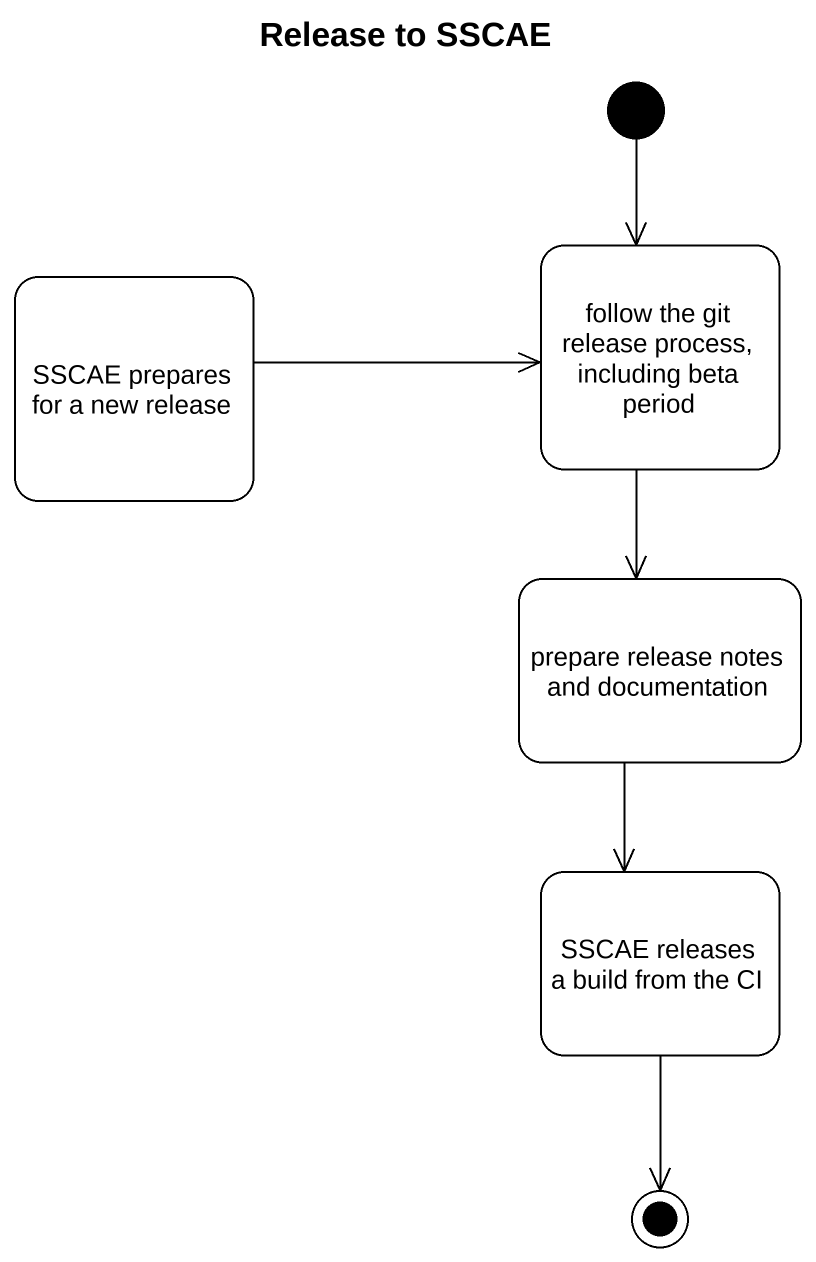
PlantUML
@startuml
title Release to SSCAE
hide empty description
state "SSCAE prepares for a new release" as SSCAE_prepares_for_a_new
state "follow the git release process, including beta period" as follow_the_git_release
state "prepare release notes and documentation" as prepare_release_notes_and
state "SSCAE releases a build from the CI" as SSCAE_releases_a_build_from
[*] --> follow_the_git_release
SSCAE_prepares_for_a_new -right-> follow_the_git_release
follow_the_git_release --> prepare_release_notes_and
prepare_release_notes_and --> SSCAE_releases_a_build_from
SSCAE_releases_a_build_from --> [*]
@enduml
